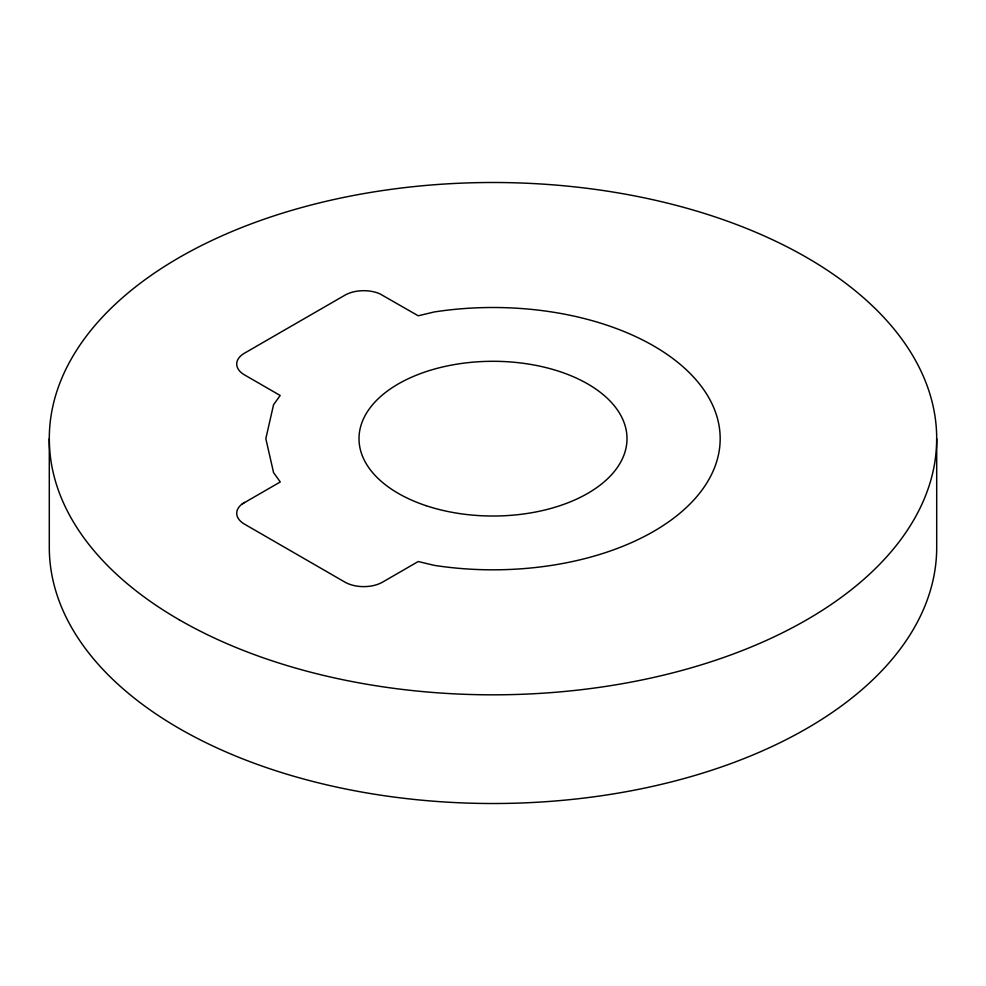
<?xml version="1.0" encoding="UTF-8"?>
<svg xmlns="http://www.w3.org/2000/svg" width="986" height="986" viewBox="0 0 986 986"><rect width="100%" height="100%" fill="white"/><g stroke="black" fill="none" stroke-linecap="round" stroke-linejoin="round"><path stroke-width="1.48" d="M242.223 503.932L280.283 481.957L273.566 472.602L265.826 438.659L273.566 404.716L280.184 395.485L244.516 374.902A26.622 15.369 0 0 1 244.516 353.161L344.915 295.196A26.622 15.369 0 0 1 379.943 293.865L418.224 315.791L434.197 311.97A227.174 131.163 0 0 1 720.174 438.659A227.174 131.163 0 0 1 434.197 565.348L418.224 561.527L382.568 582.122A26.622 15.369 0 0 1 344.915 582.122L244.516 524.158A26.622 15.369 0 0 1 242.223 503.932L244.516 502.416M936.7 438.659L936.7 547.341A443.7 256.163 0 0 1 493 803.516A443.7 256.163 0 0 1 49.3 547.341L49.3 438.659M426.001 505.658A133.997 77.364 0 0 0 626.997 438.659A133.997 77.364 0 0 0 426.001 371.66A133.997 77.364 0 0 0 426.001 505.658M179.255 619.8A443.7 256.163 0 0 0 921.577 504.955A443.7 256.163 0 0 0 378.168 191.222A443.7 256.163 0 0 0 179.255 619.8"/></g></svg>
